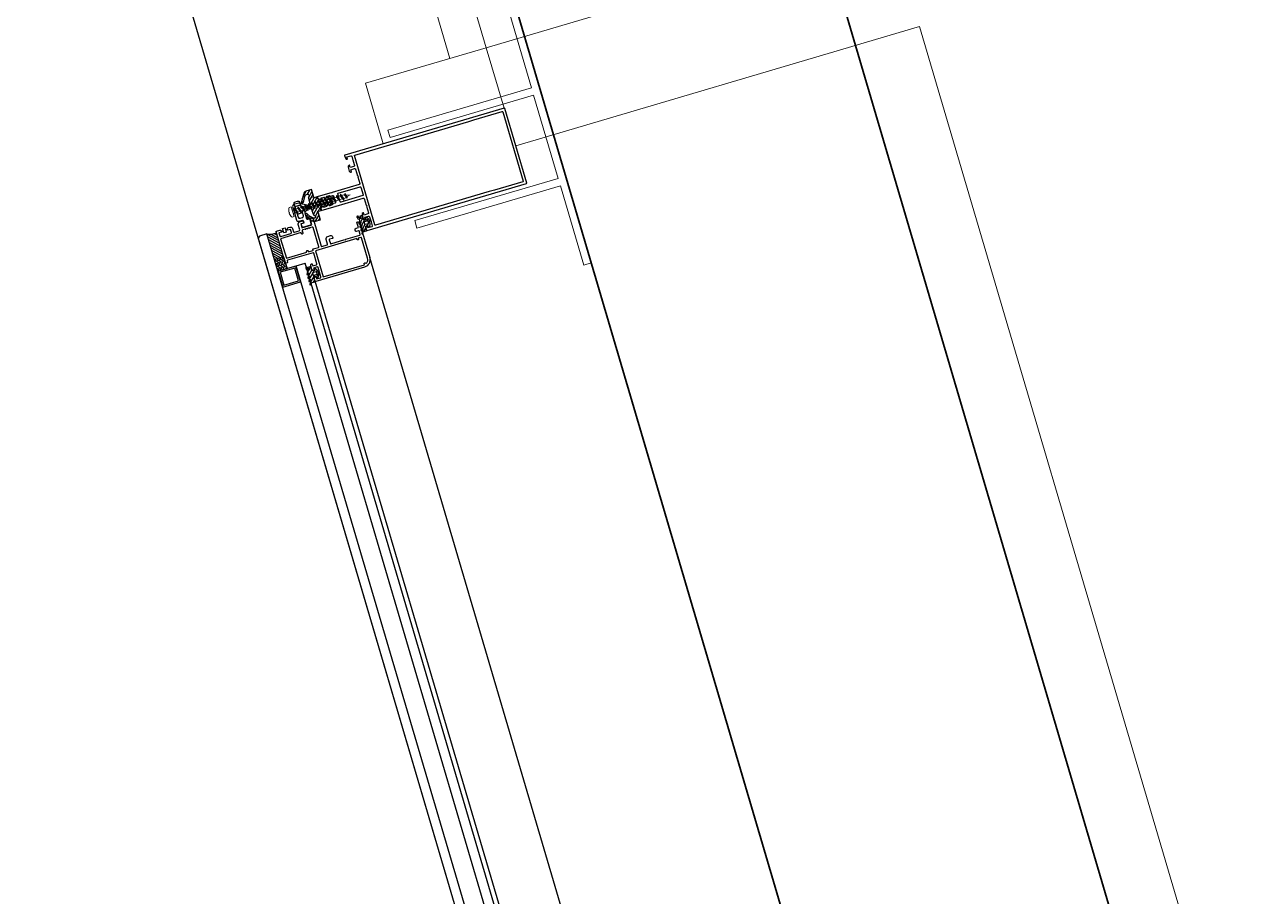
# Model space of a CAD drawing. Header units: millimetres. Extents: x 62878 to 70819, y -67946 to -61850.
# Drawn here: x 64462.2 to 64539.3, y -66686.8 to -66631.4 of the extents above; entities that cross this region are included whole.
import ezdxf

# ---------------------------------------------------------------- set-up
doc = ezdxf.new("R2010")
doc.units = ezdxf.units.MM
doc.layers.add('alan hesabı1', color=7, linetype='Continuous', plot=False)
for name, color, linetype, lineweight in [('Dog_dos_yeni', 63, 'Continuous', 5), ('DOGRAMA', 171, 'Continuous', 0), ('DUVAR-GAZBETON', 84, 'Continuous', 35), ('GOR-2', 152, 'Continuous', 20), ('kapı-camekan-yeni', 141, 'Continuous', 13)]:
    doc.layers.add(name, color=color, linetype=linetype, lineweight=lineweight)
pattern_1 = [(61.42665841833924, (64521.96637441443, -66745.32808257552), (0.1394151397588898, -0.07592747398675415), [])]

# ---------------------------------------------------------------- blocks, each defined once
blk = doc.blocks.new('a2we')
at = {"lineweight": 5, "ltscale": 0.5}
for p, q in [((-196.0144480926461, -415.2868589025547), (-196.5925912144022, -417.2488821181558)), ((-196.0144480926461, -415.2868589025547), (-195.4639709594615, -417.7110762494052)), ((-198.1144480926461, -420.1068120946153), (-197.1143788935161, -419.7428166739268)), ((-194.9154016761721, -421.4039929561312), (-198.1144480926461, -420.1068120946153)), ((-193.9153324771005, -421.0399975355008), (-198.1144480926461, -420.1068120946153)), ((-198.1144480926461, -422.6609050610894), (-197.1143788935161, -422.2969096404012)), ((-194.9154016761721, -423.9580859226053), (-198.1144480926461, -422.6609050610894)), ((-193.9153324771005, -423.594090501975), (-198.1144480926461, -422.6609050610894)), ((-197.5747968978259, -417.6063757508618), (-196.5747276986959, -417.2423803302317)), ((-194.1582851917165, -418.2620245979042), (-197.5747968978259, -417.6063757508618)), ((-195.1583543907882, -418.6260200186506), (-197.5747968978259, -417.6063757508618)), ((-197.1143788935161, -419.7428166739272), (-197.1143788935161, -418.4283854465556)), ((-197.1143788935161, -419.7428166739268), (-193.9153324771005, -421.0399975355008)), ((-197.1143788935161, -419.7428166739268), (-193.9153324771005, -421.0399975355008)), ((-197.1143788935161, -422.2969096404012), (-197.1143788935162, -420.512330007273)), ((-197.1143788935161, -422.2969096404012), (-193.9153324771005, -423.594090501975)), ((-197.1143788935161, -422.2969096404012), (-193.9153324771005, -423.594090501975)), ((-197.1143788935161, -424.8510026068752), (-197.1143788935162, -423.0664229737469)), ((-196.8896500078097, -417.895480952812), (-197.0961171580722, -418.3448917148726)), ((-196.5747276986959, -417.2423803302317), (-194.1582851917165, -418.2620245979042)), ((-194.1582851917165, -418.2620245979042), (-195.1583543907882, -418.6260200186506)), ((-195.1583543907882, -418.6260200186506), (-194.9264251741961, -419.2953524503964)), ((-194.9154016761394, -420.634479622855), (-194.9154016761394, -419.3608343693425)), ((-193.9153324771005, -421.0399975355008), (-194.9154016761721, -421.4039929561312)), ((-194.9154016761721, -423.1885725893157), (-194.9154016761721, -421.4039929561312)), ((-193.9153324771005, -423.594090501975), (-194.9154016761721, -423.9580859226053)), ((-198.1144480926461, -425.2149980275636), (-197.1143788935161, -424.8510026068752)), ((-194.9154016761721, -426.5121788890793), (-198.1144480926461, -425.2149980275636)), ((-193.9153324771005, -426.1481834684492), (-198.1144480926461, -425.2149980275636)), ((-198.1144480926461, -427.669090994038), (-197.1143788935161, -427.3050955733496)), ((-194.9154016761721, -428.9662718555534), (-198.1144480926461, -427.669090994038)), ((-193.9153324771005, -428.6022764349236), (-198.1144480926461, -427.669090994038)), ((-198.1144480926461, -429.9231839605702), (-197.1143788935161, -429.5591885398237)), ((-194.9154016761721, -431.2203648220857), (-198.1144480926461, -429.9231839605702)), ((-193.9153324771005, -430.8563694013976), (-198.1144480926461, -429.9231839605702)), ((-197.1143788935161, -424.8510026068752), (-193.9153324771005, -426.1481834684492)), ((-197.1143788935161, -424.8510026068752), (-193.9153324771005, -426.1481834684492)), ((-197.1143788935161, -427.3050955733496), (-197.1143788935162, -425.6205159402211)), ((-197.1143788935161, -427.3050955733496), (-193.9153324771005, -428.6022764349236)), ((-197.1143788935161, -427.3050955733496), (-193.9153324771005, -428.6022764349236)), ((-197.1143788935161, -429.5591885398237), (-197.1143788935161, -428.0237477951896)), ((-197.1143788935161, -429.5591885398237), (-193.9153324771005, -430.8563694013976)), ((-197.1143788935161, -429.5591885398237), (-193.9153324771005, -430.8563694013976)), ((-197.1143788935161, -431.8132815063559), (-197.1143788935161, -430.2778407616635)), ((-194.9154016761721, -425.7426655557898), (-194.9154016761721, -423.9580859226053)), ((-193.9153324771005, -426.1481834684492), (-194.9154016761721, -426.5121788890793)), ((-194.9154016761721, -428.1967585222638), (-194.9154016761721, -426.5121788890793)), ((-193.9153324771005, -428.6022764349236), (-194.9154016761721, -428.9662718555534)), ((-194.9154016761721, -430.450851488738), (-194.9154016761721, -428.9662718555534)), ((-193.9153324771005, -430.8563694013976), (-194.9154016761721, -431.2203648220857)), ((-194.9154016761721, -432.7049444552304), (-194.9154016761721, -431.2203648220857)), ((-198.1144480926461, -432.177276926986), (-197.1143788935161, -431.8132815063559)), ((-194.9154016761721, -433.4744577885599), (-198.1144480926461, -432.177276926986)), ((-193.9153324771005, -433.1104623678716), (-198.1144480926461, -432.177276926986)), ((-198.1144480926461, -434.4313698935184), (-197.1143788935161, -434.0673744728301)), ((-194.9154016761721, -435.7285507550341), (-198.1144480926461, -434.4313698935184)), ((-193.9153324771005, -435.364555334404), (-198.1144480926461, -434.4313698935184)), ((-198.1144480926461, -436.7282294008277), (-197.1143788935161, -436.3642339800811)), ((-194.9154016761721, -438.0254102623434), (-198.1144480926461, -436.7282294008277)), ((-193.9153324771005, -437.6614148416551), (-198.1144480926461, -436.7282294008277)), ((-198.1144480926461, -439.0250889080787), (-197.1143788935161, -438.6610934873901)), ((-194.9154016761721, -440.3222697695944), (-198.1144480926461, -439.0250889080787)), ((-193.9153324771005, -439.9582743489061), (-198.1144480926461, -439.0250889080787)), ((-197.1143788935161, -431.8132815063559), (-193.9153324771005, -433.1104623678716)), ((-197.1143788935161, -431.8132815063559), (-193.9153324771005, -433.1104623678716)), ((-197.1143788935161, -434.0673744728301), (-197.1143788935161, -432.5319337281958)), ((-197.1143788935161, -434.0673744728301), (-193.9153324771005, -435.364555334404)), ((-197.1143788935161, -434.0673744728301), (-193.9153324771005, -435.364555334404)), ((-197.1143788935161, -436.3642339800811), (-197.1143788935161, -434.7860266946118)), ((-197.1143788935161, -436.3642339800811), (-193.9153324771005, -437.6614148416551)), ((-197.1143788935161, -436.3642339800811), (-193.9153324771005, -437.6614148416551)), ((-197.1143788935161, -438.6610934873901), (-197.1143788935161, -437.1337473134849)), ((-197.1143788935161, -438.6610934873901), (-193.9153324771005, -439.9582743489061)), ((-197.1143788935161, -438.6610934873901), (-193.9153324771005, -439.9582743489061)), ((-193.9153324771005, -433.1104623678716), (-194.9154016761721, -433.4744577885599)), ((-194.9154016761721, -434.9590374217446), (-194.9154016761721, -433.4744577885599)), ((-193.9153324771005, -435.364555334404), (-194.9154016761721, -435.7285507550341)), ((-194.9154016761721, -437.2558969289955), (-194.9154016761721, -435.7285507550341)), ((-193.9153324771005, -437.6614148416551), (-194.9154016761721, -438.0254102623434)), ((-194.9154016761721, -439.5527564362646), (-194.9154016761721, -438.0254102623434)), ((-198.1144480926461, -441.3219484153295), (-197.1143788935161, -440.9579529946993)), ((-194.9154016761721, -442.6191292769035), (-198.1144480926461, -441.3219484153295)), ((-193.9153324771005, -442.2551338562151), (-198.1144480926461, -441.3219484153295)), ((-198.1144480926461, -443.6177213039109), (-197.1143788935161, -443.2537258831643)), ((-194.9154016761721, -444.9149021654266), (-198.1144480926461, -443.6177213039109)), ((-193.9153324771005, -444.5509067447383), (-198.1144480926461, -443.6177213039109)), ((-198.1144480926461, -445.9178597020545), (-197.1143788935161, -445.5538642814245)), ((-193.9153324771005, -446.8510451429402), (-198.1144480926461, -445.9178597020545)), ((-194.9154016761721, -447.2150405636282), (-198.1144480926461, -445.9178597020545)), ((-197.1143788935161, -440.9579529946993), (-197.1143788935161, -439.430606820736)), ((-197.1143788935161, -440.9579529946993), (-193.9153324771005, -442.2551338562151)), ((-197.1143788935161, -443.2537258831643), (-197.1143788935161, -441.7274663280053)), ((-197.1143788935161, -443.2537258831643), (-193.9153324771005, -444.5509067447383)), ((-197.1143788935161, -445.5538642814245), (-197.1143788935161, -444.0232392165685)), ((-197.1143788935161, -445.5538642814245), (-193.9153324771005, -446.8510451429402)), ((-197.1143788935161, -445.5538642814245), (-193.9153324771005, -446.8510451429402)), ((-197.1143788935161, -447.8540026795677), (-197.1143788935161, -446.3233776147298)), ((-193.9153324771005, -439.9582743489061), (-194.9154016761721, -440.3222697695944)), ((-194.9154016761721, -441.849615943574), (-194.9154016761721, -440.3222697695944)), ((-193.9153324771005, -442.2551338562151), (-194.9154016761721, -442.6191292769035)), ((-194.9154016761721, -444.1453888320787), (-194.9154016761721, -442.6191292769035)), ((-193.9153324771005, -444.5509067447383), (-194.9154016761721, -444.9149021654266)), ((-194.9154016761721, -446.4455272302989), (-194.9154016761721, -444.9149021654266)), ((-193.9153324771005, -446.8510451429402), (-194.9154016761721, -447.2150405636282)), ((-192.7980524524961, -453.2868589025547), (-199.230843732796, -453.2868589025547)), ((-199.230843732796, -454.5827171301502), (-199.230843732796, -453.2868589025547)), ((-197.1143788935161, -447.8540026795677), (-198.1144480926461, -448.2179981003141)), ((-194.9154016761721, -449.5151789618299), (-198.1144480926461, -448.2179981003141)), ((-198.1144480926461, -448.2179981003141), (-193.9153324771005, -449.1511835411412)), ((-198.1144480926461, -450.5181364984577), (-197.1143788935161, -450.1541410778275)), ((-194.9154016761721, -451.8153173600317), (-198.1144480926461, -450.5181364984577)), ((-193.9153324770423, -451.4513219393434), (-198.1144480926461, -450.5181364984577)), ((-193.9153324771005, -449.1511835411412), (-197.1143788935161, -447.8540026795677)), ((-197.1143788935161, -450.1541410778275), (-197.1143788935161, -448.6235160129718)), ((-197.1143788935161, -450.1541410778275), (-193.9153324770423, -451.4513219393434)), ((-197.1143788935161, -453.2868589025547), (-197.1143788935162, -450.9236544111328)), ((-194.9154016761721, -448.7456656284821), (-194.9154016761721, -447.2150405636282)), ((-193.9153324770423, -449.1511835411412), (-194.9154016761721, -449.5151789618299)), ((-194.9154016761723, -451.0458040266858), (-194.9154016761721, -449.5151789618299)), ((-193.9153324770423, -451.4513219393434), (-194.9154016761721, -451.8153173600317)), ((-194.9154016761721, -453.2868589025547), (-194.9154016761721, -451.8153173600317)), ((-192.7980524524961, -454.5827171301502), (-192.7980524524961, -453.2868589025547))]:
    blk.add_line(p, q, dxfattribs=at)
blk.add_lwpolyline([(-196.4690204826777, -455.6637351848848), (-196.1125089353335, -455.3998333582319), (-195.9163872499585, -455.3998333582319), (-195.5598757026143, -455.6637351848848)], dxfattribs=at)
for centre, radius, start, end in [((-196.9143788935627, -418.4283854465556), 0.2, 155.3251238657465, 180), ((-195.115401676151, -419.3608343693425), 0.2, 0, 19.11162363728389), ((-195.6603624057317, -449.5292358589606), 6.187568978619671, 234.757305859688, 262.4904896380407), ((-196.3685337795604, -449.5292358589606), 6.187568978619673, 277.5095103619591, 305.2426941403116)]:
    blk.add_arc(centre, radius, start, end, dxfattribs=at)

msp = doc.modelspace()

# ---------------------------------------------------------------- hatches: boundary and pattern name
at = {"layer": 'DOGRAMA', "lineweight": -2}
h = msp.add_hatch(dxfattribs=at)
h.set_pattern_fill('ANSI31', color=256, scale=0.05, angle=433.5057849383392, style=0)
h.set_pattern_definition(pattern_1)
edge = h.paths.add_edge_path(flags=16)
edge.add_arc((64481.55297809186, -66642.62781378617), 0.04999999997954169, 286.4266584175079, 376.4266584231474)
edge.add_line((64481.60093721703, -66642.61367439751), (64481.58396995067, -66642.55612344727))
edge.add_arc((64481.53601082548, -66642.57026283596), 0.05000000001774534, 16.4266584480633, 106.4266584480633)
edge.add_line((64481.52187143679, -66642.52230371076), (64481.30605537348, -66642.58593095973))
edge.add_line((64481.30605537348, -66642.58593095973), (64481.35130141718, -66642.73940016032))
edge.add_line((64481.35130141718, -66642.73940016032), (64481.56711748051, -66642.67577291133))
h.paths.add_polyline_path([(64481.20742404163, -66642.78181832627), (64481.16217799791, -66642.6283491257), (64480.89840280942, -66642.70611576334), (64480.94364885314, -66642.85958496392)], flags=16)
edge = h.paths.add_edge_path()
edge.add_arc((64481.50590701638, -66642.51658482298), 0.200000000004413, 35.8604395251817, 106.4266584084352)
edge.add_line((64481.44934946179, -66642.32474832224), (64481.39534322915, -66642.34067052913))
edge.add_line((64481.39534322915, -66642.34067052913), (64481.41231049557, -66642.39822147934))
edge.add_line((64481.41231049557, -66642.39822147934), (64481.28926246709, -66642.43449870276))
edge.add_line((64481.28926246709, -66642.43449870276), (64481.25112071765, -66642.41372616189))
edge.add_arc((64481.20329238759, -66642.50154672234), 0.09999999997396947, 61.42665841585919, 106.4266584151501)
edge.add_line((64481.17501361029, -66642.405628472), (64481.05003752789, -66642.44247412744))
edge.add_line((64481.05003752789, -66642.44247412744), (64481.06700479428, -66642.5000250777))
edge.add_line((64481.06700479428, -66642.5000250777), (64480.94395676579, -66642.53630230107))
edge.add_line((64480.94395676579, -66642.53630230107), (64480.80520915124, -66642.46073837082))
edge.add_line((64480.80520915124, -66642.46073837082), (64480.77458768327, -66642.35687399241))
edge.add_line((64480.77458768327, -66642.35687399241), (64480.53479205736, -66642.4275709357))
edge.add_line((64480.53479205736, -66642.4275709357), (64480.56861179389, -66642.3654724219))
edge.add_line((64480.56861179389, -66642.3654724219), (64480.42721790728, -66641.88588117003))
edge.add_line((64480.42721790728, -66641.88588117003), (64480.11376438921, -66641.97829405499))
edge.add_arc((64480.19860072117, -66642.26604880608), 0.2999999999893587, 106.4266584213366, 166.4266584210172)
edge.add_line((64479.90697963069, -66642.19564184918), (64479.79168070186, -66642.67320260212))
edge.add_arc((64479.82084281089, -66642.6802432978), 0.02999999997813169, 166.426658431449, 256.426658444957)
edge.add_line((64479.81380211522, -66642.70940540683), (64479.87212633332, -66642.72348679823))
edge.add_arc((64479.87916702899, -66642.69432468918), 0.03000000000300747, 256.4266584715099, 346.42665847151)
edge.add_line((64479.90832913804, -66642.70136538484), (64479.99923838155, -66642.32482514101))
edge.add_arc((64480.19365244186, -66642.37176311227), 0.199999999985751, 104.50706108191511, 166.4266584233926, ccw=False)
edge.add_arc((64480.17634281368, -66642.27261091922), 0.09999999999891002, -43.57334158497008, 109.14150601440181, ccw=False)
edge.add_arc((64480.32124134316, -66642.4104674249), 0.09999999999669797, 136.4266584388986, 196.4266584379631)
edge.add_line((64480.22532309281, -66642.43874620224), (64480.31773670028, -66642.75220217106))
edge.add_arc((64480.26977757509, -66642.7663415597), 0.04999999999842106, -73.57334160320232, 16.426658402437226, ccw=False)
edge.add_line((64480.28391696373, -66642.81430068488), (64480.23597209701, -66642.82843586984))
edge.add_arc((64480.25011148569, -66642.87639499501), 0.04999999998982946, 106.4266584574944, 196.4266584687735)
edge.add_line((64480.20215236051, -66642.89053438371), (64480.25870991513, -66643.08237088444))
edge.add_arc((64480.3066690403, -66643.0682314958), 0.04999999998446312, 196.4266584071528, 286.4266584255052)
edge.add_line((64480.32080842896, -66643.11619062096), (64480.36875329569, -66643.10205543601))
edge.add_arc((64480.38289268436, -66643.15001456118), 0.04999999998365681, 16.42665842550508, 106.4266584335025, ccw=False)
edge.add_line((64480.43085180952, -66643.13587517252), (64480.52326541703, -66643.44933114137))
edge.add_arc((64480.6191836674, -66643.42105236402), 0.1000000000133025, 196.4266584344264, 256.4266584344326)
edge.add_arc((64480.57224569613, -66643.61546642435), 0.09999999999263316, -76.288189189587, 76.4266584062047, ccw=False)
edge.add_arc((64480.53299776967, -66643.52278211672), 0.1999999999655039, 226.4266584169804, 288.3462557578698, ccw=False)
edge.add_line((64480.39514126399, -66643.66768064615), (64480.11450246898, -66643.40068080991))
edge.add_arc((64480.09382399315, -66643.42241558933), 0.02999999999045795, 46.42665845404888, 136.4266584147571)
edge.add_line((64480.07208921374, -66643.40173711348), (64480.03073226203, -66643.44520667233))
edge.add_arc((64480.05246704141, -66643.46588514818), 0.02999999996886006, 136.4266583764438, 226.4266583764438)
edge.add_line((64480.03178856556, -66643.48761992756), (64480.38771884506, -66643.8262521054))
edge.add_arc((64480.5945036036, -66643.60890431126), 0.2999999999712055, 226.42665841245, 286.4266584120064)
edge.add_line((64480.67933993551, -66643.89665906235), (64480.99279345362, -66643.80424617736))
edge.add_line((64480.99279345362, -66643.80424617736), (64480.85139956704, -66643.32465492556))
edge.add_line((64480.85139956704, -66643.32465492556), (64480.7893010532, -66643.29083518901))
edge.add_line((64480.7893010532, -66643.29083518901), (64481.02909667911, -66643.22013824571))
edge.add_line((64481.02909667911, -66643.22013824571), (64480.99847521121, -66643.11627386733))
edge.add_line((64480.99847521121, -66643.11627386733), (64481.07403914146, -66642.97752625275))
edge.add_line((64481.07403914146, -66642.97752625275), (64481.19708716989, -66642.94124902938))
edge.add_line((64481.19708716989, -66642.94124902938), (64481.21405443629, -66642.99879997958))
edge.add_line((64481.21405443629, -66642.99879997958), (64481.33903051874, -66642.96195432411))
edge.add_arc((64481.31075174145, -66642.86603607377), 0.09999999996892624, 286.4266584071527, 331.4266584045492)
edge.add_line((64481.39857230189, -66642.91386440385), (64481.41934484276, -66642.87572265444))
edge.add_line((64481.41934484276, -66642.87572265444), (64481.54239287122, -66642.83944543103))
edge.add_line((64481.54239287122, -66642.83944543103), (64481.55936013761, -66642.89699638124))
edge.add_line((64481.55936013761, -66642.89699638124), (64481.61336637018, -66642.88107417435))
edge.add_arc((64481.55680881559, -66642.68923767359), 0.2000000000117573, 286.426658405257, 356.9928772909956)
edge.add_arc((64481.28668128848, -66642.67504721663), 0.4704999999593023, 356.9928773078851, 395.8604395416931)
h = msp.add_hatch(dxfattribs=at)
h.set_pattern_fill('ANSI31', color=256, scale=0.05, angle=433.5057849383392, style=0)
h.set_pattern_definition(pattern_1)
edge = h.paths.add_edge_path()
edge.add_arc((64483.78645715721, -66644.64870076154), 0.09999999997788349, 106.42665841115141, 146.4266584149066, ccw=False)
edge.add_line((64483.75817837992, -66644.5527825112), (64483.9241917519, -66644.5038381741))
edge.add_line((64483.9241917519, -66644.5038381741), (64483.86197844182, -66644.29281802331))
edge.add_arc((64483.95789669219, -66644.26453924601), 0.1000000000009572, 106.4266584160741, 196.4266584104345, ccw=False)
edge.add_line((64483.92961791487, -66644.16862099562), (64483.98716886507, -66644.15165372925))
edge.add_line((64483.98716886507, -66644.15165372925), (64484.02110339786, -66644.26675562965))
edge.add_line((64484.02110339786, -66644.26675562965), (64484.11702164819, -66644.23847685235))
edge.add_arc((64483.64851231482, -66644.06383721049), 0.499999999969085, 339.5567607684044, 413.2965560599612)
edge.add_line((64483.94734898434, -66643.66296735017), (64483.85143073397, -66643.69124612748))
edge.add_line((64483.85143073397, -66643.69124612748), (64483.88536526677, -66643.80634802794))
edge.add_line((64483.88536526677, -66643.80634802794), (64483.82781431657, -66643.82331529433))
edge.add_arc((64483.79953553923, -66643.72739704394), 0.1000000000252029, 196.4266584240714, 286.42665842807, ccw=False)
edge.add_line((64483.70361728884, -66643.75567582127), (64483.64140397877, -66643.54465567048))
edge.add_line((64483.64140397877, -66643.54465567048), (64483.4884383439, -66643.58975325209))
edge.add_line((64483.4884383439, -66643.58975325209), (64483.49960263396, -66643.62762119652))
edge.add_arc((64483.56194949668, -66643.60923999126), 0.06499999998584959, 196.426658422966, 264.8359939352317)
edge.add_arc((64483.55315677042, -66643.70653291413), 0.03268943074449131, -109.00362070820017, 84.83599392035438, ccw=False)
edge.add_arc((64483.61893230586, -66643.50738996478), 0.2424115900755362, 206.1173526309013, 251.62412503743388, ccw=False)
edge.add_arc((64483.35367706526, -66643.62951295522), 0.05002797724800004, 17.94126350265476, 195.4544997913816)
edge.add_arc((64483.63882620495, -66643.47826302555), 0.3717812400991175, 206.2751588424879, 242.9266793321832)
edge.add_arc((64483.45809215221, -66643.8256516495), 0.02000000000724108, -13.573341550613975, 54.81232132596011, ccw=False)
edge.add_line((64483.47753355826, -66643.83034544662), (64483.42589279406, -66644.04423817284))
edge.add_arc((64483.4404738486, -66644.04775852068), 0.01500000001199166, 166.4266584240007, 326.4266584541388)
edge.add_line((64483.45297152807, -66644.05605357993), (64483.52105937649, -66643.95346961051))
edge.add_arc((64483.53772294909, -66643.96452968952), 0.01999999999030856, -13.573341646337383, 146.4266583848755, ccw=False)
edge.add_line((64483.55716435512, -66643.96922348667), (64483.48810610417, -66644.25525832364))
edge.add_arc((64483.5026871587, -66644.25877867147), 0.01499999999443099, 166.4266584649874, 326.4266584234005)
edge.add_line((64483.51518483816, -66644.26707373072), (64483.58327268656, -66644.16448976132))
edge.add_arc((64483.59993625918, -66644.17554984032), 0.0200000000024329, -13.573341560397921, 146.4266584079292, ccw=False)
edge.add_line((64483.61937766521, -66644.18024363744), (64483.55031941427, -66644.46627847446))
edge.add_arc((64483.56490046878, -66644.4697988223), 0.0149999999837007, 166.4266583979106, 326.4266584852853)
edge.add_line((64483.57739814823, -66644.47809388152), (64483.64548599663, -66644.3755099121))
edge.add_arc((64483.66214956926, -66644.38656999111), 0.02000000001455725, -13.573341545722087, 146.4266584309829, ccw=False)
edge.add_line((64483.68159097531, -66644.39126378823), (64483.61253272434, -66644.67729862526))
edge.add_arc((64483.62711377888, -66644.6808189731), 0.01500000000857648, 166.4266584780325, 326.4266584078271)
edge.add_line((64483.63961145835, -66644.68911403236), (64483.70313929414, -66644.59340036653))
edge = h.paths.add_edge_path(flags=16)
edge.add_line((64483.97753140725, -66643.88343090015), (64483.78895031854, -66643.93902868882))
edge.add_arc((64483.79743395175, -66643.96780416388), 0.029999999956784, 106.426658472597, 196.426658495325)
edge.add_line((64483.76865847668, -66643.97628779711), (64483.79693725394, -66644.07220604745))
edge.add_arc((64483.82571272909, -66644.06372241426), 0.03000000003641655, 196.4266583987837, 286.4266583987837)
edge.add_line((64483.83419636229, -66644.0924978894), (64484.02277745096, -66644.03690010072))
edge.add_arc((64484.01429381776, -66644.00812462563), 0.02999999998264233, 286.4266584435496, 368.6602242742178)
edge.add_arc((64483.64851231483, -66644.06383721044), 0.3999999999625488, 8.660224238575372, 24.1930925747641)
edge.add_arc((64483.98601504045, -66643.91220637526), 0.02999999998888099, 24.19309258406864, 106.4266584223615)
h = msp.add_hatch(dxfattribs=at)
h.set_pattern_fill('ANSI31', color=256, scale=0.03999999999999999, angle=433.5057849383392, style=0)
h.set_pattern_definition([(331.4266584183393, (64454.03129753805, -66514.90037915243), (0.06074197918940329, 0.1115321118071118), [])])
h.paths.add_polyline_path([(64478.54171076236, -66645.91347586869, -0.4142135623420975), (64478.5603116174, -66645.87932168605), (64478.19198054287, -66644.62998647503, -0.1532309010706403), (64477.58819226338, -66644.70374088857), (64477.99257877903, -66646.07537186879)])
h.paths.add_polyline_path([(64478.64628536914, -66646.1709344299), (64478.57586494493, -66645.93207672375, -0.4142135623575963), (64478.54171076236, -66645.91347586869), (64477.99257877903, -66646.07537186879), (64478.07077586697, -66646.34060709378)])
h = msp.add_hatch(dxfattribs=at)
h.set_pattern_fill('AR-HBONE', color=256, scale=0.03, angle=433.5057849383392, style=0)
h.set_pattern_definition([(61.42665841833924, (64514.3888330168, -66640.741918072), (0.1627786686581245, 0.04799067648917342), [0.3599999999999978, -0.1199999999999994]), (331.4266584183393, (64514.44622701291, -66640.63653339943), (0.1627786686581245, 0.04799067648917342), [0.359999999999998, -0.1199999999999995])])
h.paths.add_polyline_path([(64478.79431849969, -66646.67304520785), (64478.86501544301, -66646.91284083374), (64478.2895059408, -66647.08251349765), (64478.07077586697, -66646.34060709378), (64478.64628536914, -66646.1709344299)])
h = msp.add_hatch(dxfattribs=at)
h.set_pattern_fill('ANSI31', color=256, scale=0.05, angle=433.5057849383392, style=0)
h.set_pattern_definition(pattern_1)
edge = h.paths.add_edge_path(flags=16)
edge.add_arc((64480.37655021654, -66647.30125122066), 0.399999999940877, 4.889699387068002, 27.96361745287011)
edge.add_line((64480.72984842731, -66647.11368690043), (64480.48821274513, -66647.18492633213))
edge.add_line((64480.48821274513, -66647.18492633213), (64480.53345878887, -66647.33839553272))
edge.add_line((64480.53345878887, -66647.33839553272), (64480.77509447101, -66647.26715610099))
edge = h.paths.add_edge_path()
edge.add_arc((64480.37655021648, -66647.3012512207), 0.4999999999999482, 339.5567607804004, 413.2965560712886)
edge.add_line((64480.67538688595, -66646.9003813603), (64480.57946863562, -66646.92866013761))
edge.add_line((64480.57946863562, -66646.92866013761), (64480.61340316841, -66647.04376203805))
edge.add_line((64480.61340316841, -66647.04376203805), (64480.5558522182, -66647.06072930443))
edge.add_arc((64480.52757344084, -66646.96481105406), 0.1000000000174176, 196.4266584424238, 286.4266584424238, ccw=False)
edge.add_line((64480.43165519047, -66646.99308983142), (64480.36944188043, -66646.78206968059))
edge.add_line((64480.36944188043, -66646.78206968059), (64480.19678902976, -66646.83297147973))
edge.add_line((64480.19678902976, -66646.83297147973), (64480.20795331978, -66646.87083942415))
edge.add_arc((64480.27030018254, -66646.85245821887), 0.06500000002897464, 196.4266584385047, 264.8359939514704)
edge.add_arc((64480.26150745628, -66646.94975114177), 0.03268943073130823, -109.00362073606811, 84.83599389265669, ccw=False)
edge.add_arc((64480.34335484289, -66646.80416686914), 0.1992591642852198, 192.0769727952583, 242.34287995415679, ccw=False)
edge.add_arc((64480.10091054428, -66646.86126769346), 0.05002797725492219, 17.94126350008785, 195.4544997913816)
edge.add_arc((64480.36429767655, -66646.7882646737), 0.3233450412092069, 195.4860111578107, 234.8123213123684)
edge.add_arc((64480.16644283807, -66647.06886987714), 0.01999999998345543, -13.573341615597315, 54.81232127791401, ccw=False)
edge.add_line((64480.18588424408, -66647.07356367428), (64480.13424347992, -66647.28745640053))
edge.add_arc((64480.14882453444, -66647.29097674837), 0.01499999999443099, 166.4266584649874, 326.4266584234005)
edge.add_line((64480.16132221391, -66647.29927180761), (64480.2294100623, -66647.19668783818))
edge.add_arc((64480.24607363492, -66647.20774791719), 0.0200000000024329, -13.57334159602982, 146.4266584079292, ccw=False)
edge.add_line((64480.26551504096, -66647.21244171432), (64480.19645678997, -66647.49847655134))
edge.add_arc((64480.21103784454, -66647.50199689917), 0.01500000003686745, 166.4266585041226, 326.4266585002462)
edge.add_line((64480.22353552403, -66647.51029195842), (64480.29162337241, -66647.407707989))
edge.add_arc((64480.30828694504, -66647.418768068), 0.02000000000849508, -13.573341550613975, 146.4266584194561, ccw=False)
edge.add_line((64480.32772835108, -66647.42346186512), (64480.25867010011, -66647.70949670211))
edge.add_arc((64480.27325115464, -66647.71301704996), 0.01500000001199166, 166.4266584240007, 326.4266584078271)
edge.add_line((64480.28574883412, -66647.72131210922), (64480.35383668249, -66647.6187281398))
edge.add_arc((64480.37050025511, -66647.62978821881), 0.02000000000849508, -13.573341550613975, 146.4266584194561, ccw=False)
edge.add_line((64480.38994166116, -66647.63448201593), (64480.32088341016, -66647.92051685292))
edge.add_arc((64480.3354644647, -66647.92403720076), 0.01500000001906441, 166.4266584305232, 326.4266583768847)
edge.add_line((64480.34796214419, -66647.93233226004), (64480.41148997998, -66647.83661859423))
edge.add_arc((64480.49480784309, -66647.89191898928), 0.100000000026274, 106.42665840571891, 146.4266584032879, ccw=False)
edge.add_line((64480.46652906579, -66647.79600073888), (64480.65222965356, -66647.74125218428))
edge.add_line((64480.65222965356, -66647.74125218428), (64480.59001634349, -66647.53023203344))
edge.add_arc((64480.68593459384, -66647.50195325611), 0.09999999998825052, 106.42665842878691, 196.4266584299658, ccw=False)
edge.add_line((64480.6576558165, -66647.40603500576), (64480.71520676673, -66647.38906773938))
edge.add_line((64480.71520676673, -66647.38906773938), (64480.74914129952, -66647.50416963983))
edge.add_line((64480.74914129952, -66647.50416963983), (64480.84505954992, -66647.47589086248))

# ---------------------------------------------------------------- linework, layer by layer
at = {"layer": 'alan hesabı1'}
msp.add_lwpolyline([(63724.95426861863, -65595.46300699344), (64131.54280300612, -65475.35181634451), (64132.28794008258, -65475.75773597493), (64579.09331549415, -66991.10609428944), (64176.60329802258, -67109.7100704219), (64175.12696321385, -67104.70251828383), (64170.38691273129, -67106.09998781179)], close=True, dxfattribs=at)
at = {"layer": 'Dog_dos_yeni'}
msp.add_lwpolyline([(64498.19205071004, -66646.55269116085), (64493.38465856632, -66630.24658859843), (64492.90506731449, -66630.38798248502), (64494.38970312358, -66635.4236906293), (64485.27746933871, -66638.1101744743), (64485.41886322527, -66638.58976572614), (64494.53109701017, -66635.90328188111), (64496.08642976254, -66641.17878565133), (64486.97419597767, -66643.86526949635), (64487.11558986422, -66644.34486074817), (64496.22782364913, -66641.65837690313), (64497.71245945822, -66646.69408504743), (64498.19205071004, -66646.55269116085)], close=True, dxfattribs=at)
at = {"layer": 'DOGRAMA', "lineweight": -2}
for p, q in [((64477.58819226336, -66644.70374088852), (64477.1086010115, -66644.84513477511)), ((64505.79480078047, -66740.36317612881), (64477.58849911784, -66644.70453290499)), ((64477.10860101149, -66644.84513477511), (64477.03379912834, -66644.9824831478)), ((64477.0341277647, -66644.98331848231), (64505.17786115587, -66740.42976813224)), ((64478.64628536924, -66646.17093442987), (64478.07077586697, -66646.34060709378)), ((64478.64628536924, -66646.17093442987), (64478.07077586697, -66646.34060709378)), ((64478.64628536924, -66646.17093442987), (64478.86501544301, -66646.91284083374)), ((64510.50579506919, -66735.69076123767), (64484.1177856026, -66646.19866074396)), ((64478.2895059408, -66647.08251349765), (64478.86501544301, -66646.91284083374)), ((64479.44052494523, -66646.74316816985), (64480.01603444742, -66646.57349550595)), ((64506.24095466799, -66737.64610523319), (64479.44099114983, -66646.7438154433)), ((64506.82001560962, -66737.47538552803), (64480.01648739248, -66646.57409781108)), ((64506.78554225204, -66736.29757173256), (64480.66347116877, -66647.70737270854))]:
    msp.add_line(p, q, dxfattribs=at)
at = {"layer": 'DOGRAMA', "lineweight": -2, "ltscale": 0.5}
for points in [[(64483.70074558422, -66643.37077731067, 0.4142135623729619), (64483.63310611118, -66643.49497433835), (64483.70380305446, -66643.73476996429, 0.4142135623728953), (64483.82800008215, -66643.80240943732), (64483.84718373219, -66643.79675368186), (64483.80476556623, -66643.6528763063), (64484.04456119217, -66643.58217936299, -0.4142135623730951), (64484.10665970603, -66643.61599909954), (64484.18301240475, -66643.87497837555), (64484.22027151307, -66643.89527021747), (64484.19997967115, -66643.93252932576), (64484.27633236991, -66644.19150860178, -0.4142135623730951), (64484.24251263339, -66644.2536071156), (64484.00271700744, -66644.3243040589), (64483.96029884148, -66644.18042668332), (64483.94111519142, -66644.1860824388, 0.4142135623728953), (64483.87347571836, -66644.31027946649), (64483.92154963979, -66644.47334049211, 0.4142135623729288), (64483.9588087481, -66644.49363233401), (64494.06859233679, -66641.5130492049, 0.4142135623729288), (64494.08888417872, -66641.47579009664), (64492.6919125793, -66636.73742852846, 0.4142135623729288), (64492.654653471, -66636.71713668657), (64482.5448698823, -66639.69771981567, 0.4142135623732619), (64482.52457804038, -66639.73497892397), (64482.57265196181, -66639.89803994958, 0.4142135623730951), (64482.69684898951, -66639.96567942265), (64482.71603263956, -66639.96002366717), (64482.67361447363, -66639.8161462916), (64482.91341009952, -66639.74544934834, -0.4142135623730951), (64482.97550861336, -66639.77926908487), (64483.05186131212, -66640.03824836087), (64483.08912042043, -66640.05854020278), (64483.06882857851, -66640.09579931108), (64483.14518127726, -66640.35477858708, -0.4142135623730951), (64483.11136154072, -66640.4168771009), (64482.87156591481, -66640.4875740442), (64482.82914774887, -66640.34369666863), (64482.80996409876, -66640.34935242409, 0.4142135623728953), (64482.74232462572, -66640.4735494518), (64482.813021569, -66640.71334507772, 0.4142135623729619), (64482.93721859668, -66640.78098455076), (64482.95640224675, -66640.77532879528), (64482.91398408078, -66640.63145141974), (64483.15377970672, -66640.56075447646, -0.4142135623731395), (64483.21587822053, -66640.594574213), (64483.34224449015, -66641.02319357476), (64483.37950359847, -66641.04348541667), (64483.35921175653, -66641.08074452497), (64483.48452660507, -66641.50579759147, -0.4142135623730951), (64483.4507068685, -66641.56789610533), (64481.7241783619, -66642.076914097), (64481.70388651998, -66642.11417320532), (64481.66662741168, -66642.09388136338), (64480.84173045852, -66642.3370788483, 0.4142135623730951), (64480.80791072202, -66642.39917736217), (64480.81619338413, -66642.42727116724, 0.1989123673795887), (64480.84023834427, -66642.45704205883), (64480.92805890473, -66642.50487038889, 0.1989123673797732), (64480.96611245843, -66642.50891923383), (64481.04216538872, -66642.48649718307), (64481.03368175555, -66642.45772170795, -0.4142135623730951), (64481.05397359742, -66642.42046259968), (64481.21703462305, -66642.37238867822), (64481.27336460604, -66642.40306679055, 0.1989123673797732), (64481.31141815978, -66642.4071156355), (64481.38747109003, -66642.38469358473), (64481.37898745684, -66642.3559181096, -0.4142135623729841), (64481.39927929876, -66642.31865900132), (64481.56234032437, -66642.2705850799), (64481.61867030737, -66642.30126319223, 0.1989123673797501), (64481.6567238611, -66642.30531203716), (64481.78073591655, -66642.26875059774, -0.4142135623729288), (64481.81799502483, -66642.28904243966), (64481.94242164502, -66642.71108274127, -0.4142135623725959), (64481.9221298031, -66642.74834184957), (64481.79811774767, -66642.784903289, 0.1989123673796753), (64481.76834685612, -66642.80894824916), (64481.73766874374, -66642.86527823216), (64481.57460771815, -66642.9133521536, -0.4142135623736503), (64481.5373486098, -66642.89306031166), (64481.52886497661, -66642.86428483656), (64481.45281204634, -66642.88670688737, 0.1989123673797502), (64481.42304115476, -66642.91075184749), (64481.39236304242, -66642.9670818305), (64481.22930201681, -66643.01515575194, -0.4142135623732063), (64481.19204290849, -66642.99486391), (64481.1835592753, -66642.9660884349), (64481.10750634503, -66642.9885104857, 0.1989123673796753), (64481.07773545344, -66643.01255544585), (64481.02990712335, -66643.10037600629, 0.1989123673797207), (64481.02585827845, -66643.13842955999), (64481.03414094052, -66643.16652336509, 0.4142135623730951), (64481.0962394544, -66643.20034310162), (64481.92113640753, -66642.95714561669), (64481.94142824945, -66642.91988650839), (64481.97868735775, -66642.9401783503), (64483.70521586435, -66642.43116035861, -0.4142135623730951), (64483.76731437819, -66642.46498009514), (64483.89262922674, -66642.89003316165), (64483.92988833503, -66642.91032500356), (64483.90959649312, -66642.94758411184), (64484.03596276271, -66643.37620347363, -0.4142135623730951), (64484.00214302618, -66643.43830198747), (64483.76234740028, -66643.50899893077), (64483.71992923431, -66643.36512155524)], [(64490.40351726136, -66637.5684801928), (64490.73923113766, -66637.46950447217), (64492.53290241953, -66636.94069133638, -0.4142135623730953), (64492.57016152782, -66636.96098317829), (64493.86532952888, -66641.35403904511, -0.4142135623730951), (64493.84503768697, -66641.39129815342), (64492.0513664051, -66641.92011128923), (64491.71565252879, -66642.01908700983), (64484.48341645112, -66644.15130681948, -0.4142135623730951), (64484.44615734283, -66644.13101497752), (64483.15098934174, -66639.73795911072, -0.4142135623722071), (64483.17128118367, -66639.70070000245)], [(64479.89154536975, -66643.84735641397), (64479.93537747458, -66643.99602970203, -0.4142135623730951), (64479.91508563265, -66644.03328881036), (64479.7808000821, -66644.07287909859, 0.4142135623730951), (64479.76050824024, -66644.11013820687), (64479.80009852844, -66644.24442375741, 0.4142135623730951), (64479.86219704228, -66644.27824349393), (64480.37535968178, -66644.1269520353, 0.4142135623730951), (64480.4091794183, -66644.06485352146), (64480.33282671957, -66643.80587424547, 0.4142135623730951), (64480.27072820572, -66643.77205450894), (64480.18919769291, -66643.79609146965, -0.4142135623730951), (64480.12709917904, -66643.7622717331), (64480.01689869884, -66643.3884848068, -0.2679491924311303), (64480.04036768445, -66643.29127777663), (64480.19543193855, -66643.12829248786, 0.2679491924310549), (64480.20247263426, -66643.09913037885), (64480.14577871537, -66642.90683134679, 0.2679491924311364), (64480.12404393595, -66642.88615287092), (64479.86167383954, -66642.8228080695, -0.1338222992157564), (64479.81559917206, -66642.79745979184, 0.2702358223096737), (64479.61995431125, -66642.74934079616), (64479.28405602837, -66642.84837088383, 0.4142135623730951), (64479.21641655532, -66642.9725679115), (64479.2927692541, -66643.23154718749), (64479.33002836238, -66643.25183902941), (64479.30973652047, -66643.28909813774), (64479.47092555116, -66643.83583216481, 0.4142135623730951), (64479.59512257887, -66643.90347163788), (64479.85428626143, -66643.82706457206, -0.4142135623731091)], [(64480.02643045244, -66643.03244934624), (64480.03414409221, -66643.0586130953, -0.2679491924311364), (64480.0271033965, -66643.08777520433), (64479.8476429266, -66643.2764029231, 0.1221599187188834), (64479.82382981285, -66643.3182469649, -0.2579611168298657), (64479.75584621165, -66643.38708100423), (64479.56382530438, -66643.4436929259, -0.4142135623730951), (64479.50172679056, -66643.40987318936), (64479.31791473795, -66642.78640456201, -0.4142135623730951), (64479.385554211, -66642.66220753429), (64479.52961599312, -66642.61973500128, -0.4142135623730951), (64479.65381302081, -66642.68737447434), (64479.71356488074, -66642.8900456787, 0.2679491924311186), (64479.78601414542, -66642.95897393154), (64480.004695673, -66643.01177087042, -0.2679491924310675)], [(64480.03410511913, -66643.05848090329), (64480.02639147931, -66643.03231715427, 0.2679491924311364), (64480.00465669991, -66643.01163867839), (64479.75157006865, -66642.95053521187, -0.1221599187188834), (64479.70886559183, -66642.92830199622, 0.2579611168298657), (64479.61441335205, -66642.90735756037), (64479.42239244471, -66642.96396948205, 0.4142135623730951), (64479.3885727082, -66643.0260679959), (64479.57238476074, -66643.6495366233, 0.4142135623730951), (64479.69658178843, -66643.71717609632), (64479.84064357054, -66643.6747035633, 0.4142135623730951), (64479.9082830436, -66643.55050653564), (64479.8485311837, -66643.34783533127, -0.2679491924311186), (64479.87200016936, -66643.2506283011), (64480.02706442345, -66643.08764301236, 0.2679491924310675)], [(64480.70967893823, -66647.44104241794), (64480.74692491587, -66647.56737634551), (64480.98672054177, -66647.49667940223, 0.4142135623730951), (64481.02054027827, -66647.43458088837), (64480.84521185894, -66646.8398877361, 0.4142135623730951), (64480.78311334507, -66646.80606799958), (64480.54331771918, -66646.87676494288), (64480.58056652467, -66647.00310846226, -0.6680969080520438), (64480.53991294883, -66647.03594510599), (64480.46903370511, -66646.99734325871, -0.1989616347782854), (64480.44498230577, -66646.9675694063), (64480.37428253461, -66646.72776418853, -0.3728392455561729), (64480.42851002671, -66646.60859273613, -0.4568501953068724), (64480.46979289813, -66646.62737749192), (64480.50372743091, -66646.74247939234), (64480.73393123181, -66646.67461032678, 0.4142135623730951), (64480.76775096835, -66646.61251181293), (64480.56414377165, -66645.92190041029, 0.4142135623730951), (64480.52688466339, -66645.90160856837), (64478.89627440713, -66646.38234778274, 0.4142135623730951), (64478.87598256522, -66646.41960689105), (64478.90143346479, -66646.5059333164, -0.4142135623730951), (64478.88114162283, -66646.5431924247), (64478.79481519752, -66646.56864332427, -0.4142135623730951), (64478.75755608924, -66646.54835148237), (64478.17218539878, -66644.56284369975, -0.4142135623730951), (64478.19247724071, -66644.52558459145), (64478.412408197, -66644.46074418293, -0.1989616347783402), (64478.45046773119, -66644.46479683097), (64478.52619163514, -66644.53019231679, -0.6680475602943508), (64478.52031934431, -66644.58531280936), (64478.34999730711, -66644.63552743423), (64478.40655486176, -66644.82736393496, 0.4142135623730951), (64478.46865337558, -66644.8611836715), (64479.11130565304, -66644.67171586347, 0.4142135623730951), (64479.1451253896, -66644.60961734965), (64479.08856783496, -66644.41778084889), (64478.9182457978, -66644.46799547378, -0.6680475602943992), (64478.88341038321, -66644.4248764943), (64478.91155635252, -66644.32885792053, -0.1991096956271691), (64478.94132061315, -66644.30480934907), (64479.04614966896, -66644.27390347335, -0.4142135623730951), (64479.22002550773, -66644.36859873561), (64479.2794109401, -66644.5700270614, 0.4142135623730951), (64479.34150945392, -66644.60384679791), (64479.63885603006, -66644.51618258822, 0.4142135623730951), (64479.67267576661, -66644.45408407439), (64479.57370004601, -66644.1183701981, -0.4142135623730951), (64479.67515925559, -66643.9320746566), (64479.83822028118, -66643.88400073514, -0.4142135623730951), (64479.90031879501, -66643.91782047167), (64479.92294181689, -66643.99455507197, -0.4142135623730951), (64479.9094139223, -66644.0193944775), (64479.73676107161, -66644.07029627668), (64479.80745801492, -66644.3100919026), (64480.45011029235, -66644.12062409456), (64480.33699518309, -66643.7369510931), (64480.24107693273, -66643.76522987042, -0.4142135623730951), (64480.17897841887, -66643.7314101339), (64480.1648390302, -66643.6834510087, -0.4142135623730951), (64480.19865876676, -66643.62135249488), (64480.27539336707, -66643.598729473, -0.4142135623730951), (64480.52378742243, -66643.7340084191), (64481.03846116957, -66645.47972057581, 0.4142135623730951), (64481.07572027788, -66645.5000124177), (64481.42582189173, -66645.39679488052, 0.4142135623730951), (64481.44611373365, -66645.35953577222), (64481.35562164622, -66645.05259737103, -0.4142135623730951), (64481.45708085578, -66644.86630182952), (64481.62973370647, -66644.81540003035, -0.4142135623730951), (64481.75393073411, -66644.88303950343), (64481.75958648961, -66644.90222315346), (64481.77372587824, -66644.95018227864, -0.4142135623730951), (64481.75343403636, -66644.98744138695), (64481.57118936063, -66645.04117106386, 0.4142135623730951), (64481.55089751875, -66645.07843017217), (64481.61876658432, -66645.30863397305, 0.4142135623730951), (64481.65602569259, -66645.32892581495), (64482.54326950851, -66645.0673471248), (64482.5805286168, -66645.0876389667), (64482.60082045872, -66645.0503798584), (64483.48806427464, -66644.78880116821, 0.4142135623730951), (64483.50835611657, -66644.75154205992), (64483.44048705097, -66644.52133825902, 0.4142135623730951), (64483.40322794268, -66644.50104641712), (64483.24975874207, -66644.54629246083, -0.4142135623730951), (64483.21249963382, -66644.5260006189), (64483.1983602451, -66644.47804149371), (64483.19270448965, -66644.45885784367, -0.4142135623730951), (64483.26034396269, -66644.33466081596), (64483.39942542573, -66644.29365658884), (64483.30893333833, -66643.98671818768, -0.4142135623730951), (64483.32922518024, -66643.94945907938), (64483.34840883034, -66643.94380332391, -0.4142135623730951), (64483.47260585801, -66644.01144279698), (64484.1173619808, -66646.19837890533, -0.4142135623730951), (64483.77916461556, -66646.81936404375), (64480.70018877873, -66647.72711279562, -0.4142135623730951), (64480.66292967044, -66647.70682095368), (64480.61505652832, -66647.54444094763, -0.1991096956269791), (64480.61911200426, -66647.50639100528), (64480.65771385149, -66647.43551176156, -0.6680969080520953)]]:
    msp.add_lwpolyline(points, format="xyb", close=True, dxfattribs=at)
at = {"layer": 'DOGRAMA', "lineweight": -2}
for points in [[(64481.66799627925, -66642.39942223993, 0.3180171180317411), (64481.44934946179, -66642.32474832224), (64481.39534322915, -66642.34067052913), (64481.41231049557, -66642.39822147934), (64481.28926246709, -66642.43449870276), (64481.25112071765, -66642.41372616189, 0.198912367379756), (64481.17501361029, -66642.405628472), (64481.05003752789, -66642.44247412744), (64481.06700479428, -66642.5000250777), (64480.94395676579, -66642.53630230107), (64480.80520915124, -66642.46073837082), (64480.77458768327, -66642.35687399241), (64480.53479205736, -66642.4275709357), (64480.56861179389, -66642.3654724219), (64480.42721790728, -66641.88588117003), (64480.11376438921, -66641.97829405499, 0.2679491924317952), (64479.90697963069, -66642.19564184918), (64479.79168070186, -66642.67320260212, 0.4142135623735607), (64479.81380211522, -66642.70940540683), (64479.87212633332, -66642.72348679823, 0.4142135623726812), (64479.90832913804, -66642.70136538484), (64479.99923838155, -66642.32482514101, -0.2769467766270159), (64480.1435525787, -66642.178139757, -0.7863209524829787), (64480.24879207841, -66642.34153917208, 0.2679491924310053), (64480.22532309281, -66642.43874620224), (64480.31773670028, -66642.75220217106, -0.4142135623730951), (64480.28391696373, -66642.81430068488), (64480.23597209701, -66642.82843586984, 0.4142135623730951), (64480.20215236051, -66642.89053438371), (64480.25870991513, -66643.08237088444, 0.4142135623730951), (64480.32080842896, -66643.11619062096), (64480.36875329569, -66643.10205543601, -0.4142135623730133), (64480.43085180952, -66643.13587517252), (64480.52326541703, -66643.44933114137, 0.2679491924310054), (64480.59571468179, -66643.5182593942, -0.7863209524829787), (64480.59594953751, -66643.71261645216, -0.2769467766270156), (64480.39514126399, -66643.66768064615), (64480.11450246898, -66643.40068080991, 0.4142135623726812), (64480.07208921374, -66643.40173711348), (64480.03073226203, -66643.44520667233, 0.4142135623735606), (64480.03178856556, -66643.48761992756), (64480.38771884506, -66643.8262521054, 0.2679491924317952), (64480.67933993551, -66643.89665906235), (64480.99279345362, -66643.80424617736), (64480.85139956704, -66643.32465492556), (64480.7893010532, -66643.29083518901), (64481.02909667911, -66643.22013824571), (64480.99847521121, -66643.11627386733), (64481.07403914146, -66642.97752625275), (64481.19708716989, -66642.94124902938), (64481.21405443629, -66642.99879997958), (64481.33903051874, -66642.96195432411, 0.1989123673796753), (64481.39857230189, -66642.91386440385), (64481.41934484276, -66642.87572265444), (64481.54239287122, -66642.83944543103), (64481.55936013761, -66642.89699638124), (64481.61336637018, -66642.88107417435, 0.3180171180316094), (64481.75653341979, -66642.69972969363, 0.1712365548905719)], [(64481.56711748051, -66642.67577291133, 0.4142135623730951), (64481.60093721703, -66642.61367439751), (64481.58396995067, -66642.55612344727, 0.4142135623730951), (64481.52187143679, -66642.52230371076), (64481.30605537348, -66642.58593095973), (64481.35130141718, -66642.73940016032)], [(64483.70313929414, -66644.59340036653, -0.176326980708443), (64483.75817837992, -66644.5527825112), (64483.9241917519, -66644.5038381741), (64483.86197844182, -66644.29281802331, -0.4142135623726288), (64483.92961791487, -66644.16862099562), (64483.98716886507, -66644.15165372925), (64484.02110339786, -66644.26675562965), (64484.11702164819, -66644.23847685235, 0.3333333333332321), (64483.94734898434, -66643.66296735017), (64483.85143073397, -66643.69124612748), (64483.88536526677, -66643.80634802794), (64483.82781431657, -66643.82331529433, -0.4142135623730951), (64483.70361728884, -66643.75567582127), (64483.64140397877, -66643.54465567048), (64483.4884383439, -66643.58975325209), (64483.49960263396, -66643.62762119652, 0.3076847592325163), (64483.5560990459, -66643.67397616526, -1.128701775594264), (64483.5425121796, -66643.7374407055, -0.2012120834862478), (64483.40127232224, -66643.614102244, 0.9785310008383128), (64483.30545798105, -66643.64284406268, 0.1612998685773607), (64483.46961728377, -66643.8093062727, -0.3075716929248266), (64483.47753355826, -66643.83034544662), (64483.42589279406, -66644.04423817284, 0.8390996311771568), (64483.45297152807, -66644.05605357993), (64483.52105937649, -66643.95346961051, -0.8390996311749109), (64483.55716435512, -66643.96922348667), (64483.48810610417, -66644.25525832364, 0.8390996311813727), (64483.51518483816, -66644.26707373072), (64483.58327268656, -66644.16448976132, -0.8390996311751685), (64483.61937766521, -66644.18024363744), (64483.55031941427, -66644.46627847446, 0.8390996311750223), (64483.57739814823, -66644.47809388152), (64483.64548599663, -66644.3755099121, -0.8390996311790603), (64483.68159097531, -66644.39126378823), (64483.61253272434, -66644.67729862526, 0.8390996311813727), (64483.63961145835, -66644.68911403236)], [(64483.97753140725, -66643.88343090015), (64483.78895031854, -66643.93902868882, 0.414213562374205), (64483.76865847668, -66643.97628779711), (64483.79693725394, -66644.07220604745, 0.4142135623730951), (64483.83419636229, -66644.0924978894), (64484.02277745096, -66644.03690010072, 0.3750467088372598), (64484.04395177743, -66644.00360738901, 0.0678788880673013), (64484.0133801263, -66643.89991198322, 0.3750467088370437)], [(64478.82010902154, -66644.58574781138, -0.0600737299861167), (64478.66663982096, -66644.6309938551), (64478.5859904161, -66644.35744066269), (64478.73945961665, -66644.31219461898)], [(64480.84505954992, -66647.47589086248, 0.3333333333332296), (64480.67538688595, -66646.9003813603), (64480.57946863562, -66646.92866013761), (64480.61340316841, -66647.04376203805), (64480.5558522182, -66647.06072930443, -0.4142135623730951), (64480.43165519047, -66646.99308983142), (64480.36944188043, -66646.78206968059), (64480.19678902976, -66646.83297147973), (64480.20795331978, -66646.87083942415, 0.3076847592325949), (64480.26444973177, -66646.91719439291, -1.128701775595035), (64480.25086286544, -66646.98065893316, -0.2229122392588673), (64480.14850580127, -66646.84585698224, 0.9785310008372164), (64480.05269146007, -66646.87459880092, 0.1732976222504512), (64480.17796796963, -66647.05252450037, -0.3075716929246892), (64480.18588424408, -66647.07356367428), (64480.13424347992, -66647.28745640053, 0.8390996311771624), (64480.16132221391, -66647.29927180761), (64480.2294100623, -66647.19668783818, -0.8390996311772869), (64480.26551504096, -66647.21244171432), (64480.19645678997, -66647.49847655134, 0.8390996311771624), (64480.22353552403, -66647.51029195842), (64480.29162337241, -66647.407707989, -0.839099631177325), (64480.32772835108, -66647.42346186512), (64480.25867010011, -66647.70949670211, 0.8390996311769768), (64480.28574883412, -66647.72131210922), (64480.35383668249, -66647.6187281398, -0.8390996311770358), (64480.38994166116, -66647.63448201593), (64480.32088341016, -66647.92051685292, 0.8390996311781366), (64480.34796214419, -66647.93233226004), (64480.41148997998, -66647.83661859423, -0.1763269807084491), (64480.46652906579, -66647.79600073888), (64480.65222965356, -66647.74125218428), (64480.59001634349, -66647.53023203344, -0.4142135623728453), (64480.6576558165, -66647.40603500576), (64480.71520676673, -66647.38906773938), (64480.74914129952, -66647.50416963983)], [(64480.77509447101, -66647.26715610099, 0.1010205144335734), (64480.72984842731, -66647.11368690043), (64480.48821274513, -66647.18492633213), (64480.53345878887, -66647.33839553272)], [(64480.77509447101, -66647.26715610099, 0.1010205144335734), (64480.72984842731, -66647.11368690043), (64480.48821274513, -66647.18492633213), (64480.53345878887, -66647.33839553272)]]:
    msp.add_lwpolyline(points, format="xyb", close=True, dxfattribs=at)
at = {"layer": 'DOGRAMA', "lineweight": -2, "ltscale": 5}
msp.add_lwpolyline([(64482.11473010695, -66642.12857969925), (64483.51513656232, -66641.71570955044, -0.4142135623730951), (64483.55239567059, -66641.73600139233), (64483.69944531263, -66642.23477629425, -0.4142135623730951), (64483.67915347071, -66642.27203540255), (64482.27874701539, -66642.68490555139, -0.4142135623730951), (64482.24148790706, -66642.66461370946), (64482.09443826501, -66642.16583880754, -0.4142135623730951)], format="xyb", close=True, dxfattribs=at)
at = {"layer": 'DOGRAMA', "lineweight": -2}
for points in [[(64481.20742404163, -66642.78181832627), (64481.16217799791, -66642.6283491257), (64480.89840280942, -66642.70611576334), (64480.94364885314, -66642.85958496392)], [(64481.16217799791, -66642.6283491257), (64481.20742404163, -66642.78181832627), (64480.94364885314, -66642.85958496392), (64480.89840280942, -66642.70611576334)], [(64478.3086895909, -66647.07685774217), (64478.6056167527, -66648.08399937103), (64479.71826845695, -66647.75596555418), (64479.42134129514, -66646.7488239253)], [(64478.43288661858, -66647.14449721524), (64478.67325622577, -66647.95980234334), (64479.59407142932, -66647.6883260811), (64479.35370182209, -66646.87302095302)]]:
    msp.add_lwpolyline(points, close=True, dxfattribs=at)
at = {"layer": 'DOGRAMA', "linetype": 'ByBlock', "lineweight": -2}
msp.add_lwpolyline([(64480.19997779473, -66644.35075174095, -0.9999999999999998), (64480.14242684453, -66644.36771900734), (64480.06569224421, -66644.39034202918, -0.9999999999999998), (64480.00814129398, -66644.40730929558), (64479.8690598309, -66644.44831352268, 0.4142135623730951), (64479.83524009443, -66644.51041203651), (64479.87483038267, -66644.64469758703, -0.4142135623730951), (64479.84101064612, -66644.70679610089), (64479.82182699605, -66644.71245185634, -0.4142135623730951), (64479.78456788776, -66644.69216001444), (64479.76477274363, -66644.62501723917), (64478.46028453863, -66645.00960861064), (64478.82790864375, -66646.25654586543), (64480.13239684877, -66645.87195449395), (64480.11260170464, -66645.80481171867, -0.4142135623730951), (64480.13289354652, -66645.76755261037), (64480.16166902165, -66645.75906897718, -0.4142135623730951), (64480.2237675355, -66645.79288871368), (64480.23790692418, -66645.84084783892), (64480.49688620016, -66645.76449514015, 0.4142135623730951), (64480.51717804208, -66645.72723603183), (64480.50869440888, -66645.69846055671, -0.4142135623730951), (64480.52898625079, -66645.66120144841), (64480.87429195212, -66645.55939785008, 0.4142135623730951), (64480.89458379401, -66645.52213874178), (64480.5354433221, -66644.3039769621, 0.4142135623730951), (64480.47334480828, -66644.27015722559), (64480.29775685915, -66644.32192435536), (64480.2874583304, -66644.36457765421), (64480.25566793088, -66644.33433308284)], format="xyb", close=True, dxfattribs=at)
at = {"layer": 'DOGRAMA', "lineweight": -2, "ltscale": 0.5}
msp.add_lwpolyline([(64483.90391381257, -66646.58219362237, 0.2621398995659221), (64483.98307643029, -66646.2379691936), (64483.60696869199, -66644.96225646367, 0.4142135623730951), (64483.54487017815, -66644.92843672716), (64483.39140097755, -66644.97368277085), (64483.40554036622, -66645.02164189603, -0.4142135623730951), (64483.3717206297, -66645.0837404099), (64483.35253697962, -66645.08939616536, -0.4142135623730951), (64483.31527787135, -66645.06910432345), (64483.2954827272, -66645.00196154817), (64480.67691449214, -66645.7739721689), (64481.16613733971, -66647.43335790029), (64483.78470557475, -66646.66134727956), (64483.76491043065, -66646.5942045043, -0.4142135623730951), (64483.78520227252, -66646.55694539598), (64483.80438592262, -66646.55128964051, -0.3618128521052944), (64483.86312956677, -66646.57665539511)], format="xyb", dxfattribs=at)
at = {"layer": 'DOGRAMA', "lineweight": -2}
msp.add_arc((64477.77257961947, -66643.70489794538), 1.015719411173231, 259.5408907001681, 294.3877817226763, dxfattribs=at)
at = {"layer": 'DUVAR-GAZBETON', "ltscale": 5}
for p, q in [((64145.51447628776, -65450.48456893033), (64605.20468270158, -67009.47454126891)), ((64399.43833985677, -66240.92504047691), (64613.07684958513, -66965.45710516932))]:
    msp.add_line(p, q, dxfattribs=at)
at = {"layer": 'GOR-2'}
for p, q in [((64493.390398379, -66639.10660931254), (64519.04791626635, -66631.54112787715)), ((64519.0479162664, -66631.54112787715), (64616.32591158607, -66961.44900304319))]:
    msp.add_line(p, q, dxfattribs=at)
at = {"layer": 'kapı-camekan-yeni'}
for p, q in [((64466.48411692064, -66547.96381547271), (64491.519697585, -66632.88152840735)), ((64464.17183324448, -66548.6455267729), (64489.20741390884, -66633.56323970754)), ((64491.519697585, -66632.88152840735), (64576.43643234554, -66607.84263013177))]:
    msp.add_line(p, q, dxfattribs=at)
msp.add_lwpolyline([(64483.8462375556, -66635.14383059263), (64484.97738864825, -66638.98056060734), (64492.65084867762, -66636.71825842206), (64491.519697585, -66632.88152840735), (64483.8462375556, -66635.14383059263)], dxfattribs=at)

# ---------------------------------------------------------------- block references
at = {"layer": 'DOGRAMA', "linetype": 'ByBlock', "lineweight": -2, "xscale": -0.09999999999204405, "yscale": 0.09999999999854481, "zscale": 0.1, "rotation": 286.4266584109327}
msp.add_blockref('a2we', (64517.15792844007, -66611.67949131566), dxfattribs=at)

doc.saveas('drawing.dxf')
